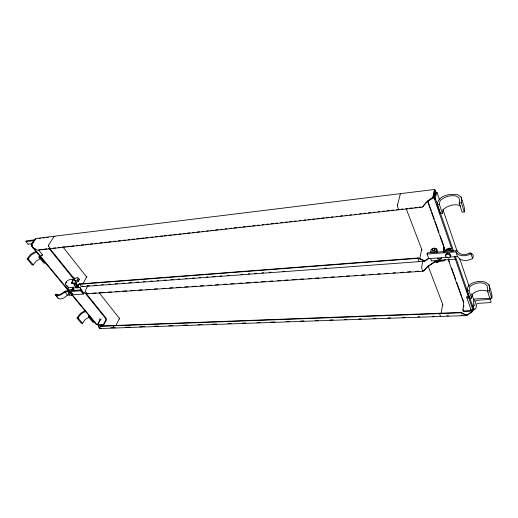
<?xml version="1.0" encoding="UTF-8"?>
<svg xmlns="http://www.w3.org/2000/svg" width="518" height="518" viewBox="0 0 518 518"><rect width="100%" height="100%" fill="white"/><g stroke="black" fill="none" stroke-linecap="round" stroke-linejoin="round"><path stroke-width="0.78" d="M444.172 247.727L443.421 252.13M442.819 305.141L442.838 304.48M419.748 258.773L421.678 249.229L406.164 208.599M421.853 250.252L421.879 249.566M472.507 311.609L466.744 315.54L99.514 328.554L98.362 325.803M397.364 205.665L400.323 193.881L400.796 193.952M397.41 204.934L397.52 206.417L398.841 209.796L398.931 209.44M75.239 287.082L75.622 287.93L80.154 287.671L81.838 291.071L82.517 291.55M471.568 298.122L469.023 290.727L469.638 286.953C473.569 283.32 479.662 281.695 484.79 283.657L487.043 285.58L487.703 288.552L487.393 290.734L489.801 298.232L491.802 298.135L492.1 295.953L491.349 292.379L488.966 284.874L485.897 282.31C479.305 280.096 466.977 282.032 467.068 290.825L469.625 298.213L471.568 298.122L472.163 294.353C476.061 290.74 482.122 289.154 487.205 291.142L488.325 292.107M490.229 298.251L489.97 299.242L489.413 299.462L475.919 300.356L474.747 305.542L473.07 306.086L474.177 298.99L490.229 298.251L491.129 302.059L490.416 302.557L476.961 303.425L475.796 308.605L475.084 309.104L474.125 309.142L473.07 306.086M491.802 298.135L489.406 290.63L489.711 288.442L488.966 284.874M119.626 319.075L119.548 318.078M463.293 309.35L463.118 311.169L463.875 311.493L472.286 311.169L473.348 310.418M463.655 307.142L463.901 305.672M82.75 284.149L86.603 276.903L62.73 246.736M74.061 278.729L73.983 277.687A1.243 0.647 29.2 0 0 72.947 277.007M442.411 213.319L439.316 204.312L440.125 200.537C444.515 196.723 450.861 194.619 456.623 196.205L458.993 197.947L459.602 200.842L459.181 203.03L462.127 212.186L464.29 211.959L464.691 209.771L464.005 206.268L461.098 197.112L457.867 194.787C450.537 193.311 437.904 195.39 437.198 204.552L440.313 213.546L442.411 213.319L443.201 209.544C447.539 205.75 453.865 203.691 459.563 205.322L460.742 206.209M441.083 313.487L442.657 304.202L428.049 265.928M439.426 313.26L440.391 316.252L440.753 316.142M450.602 256.488L450.835 255.27L449.65 253.567L446.989 253.231L445.519 254.591L445.286 255.795L446.471 257.491L449.125 257.841L450.602 256.488L449.423 254.778L449.65 253.567M464.29 211.959L461.363 202.791L461.778 200.595L461.098 197.112M445.286 255.795L446.756 254.435L446.989 253.231M443.298 251.787L443.978 247.39A1.709 1.14 8.8 0 1 443.997 246.795M437.069 252.26L437.38 250.725L436.713 248.893L434.181 247.973L431.177 249.346L430.691 251.644L431.144 252.862M436.687 252.421L436.24 251.198L436.713 248.893M447.94 257.213L428.813 258.663L427.085 254.092L427.344 252.901L456.054 250.615L457.109 250.874L459.336 253.438L462.516 254.513L466.336 254.332L469.891 253.011A4.358 2.817 -52.1 0 1 471.212 253.321M422.863 261.014L421.535 267.618L422.824 271.238M54.947 236.409L54.157 236.402L48.524 245.156L48.608 246.27L50.583 248.711L50.758 248.433L48.459 248.692M48.524 245.156L48.608 246.27M417.871 257.996L418.965 261.363L419.386 261.325L418.965 261.363M33.45 241.479L33.191 240.844L25.9 241.589L26.334 240.851L34.687 239.834M98.057 324.961L98.297 325.485L103.678 325.013L106.307 320.208L106.158 318.233L85.871 293.123M474.19 309.686L473.873 309.796L455.406 256.41M473.238 309.725L472.915 309.829L454.403 256.488M441.582 257.666L441.148 259.045L439.219 259.518L437.25 258.735M41.194 255.07L40.935 255.853L41.796 255.762L42.586 254.927L38.675 250.175M32.239 243.9L28.179 244.056M68.493 293.881L69.36 292.042L71.011 292.32L72.326 293.518L71.989 294.438L71.452 295.357L69.807 295.072L68.493 293.881L69.36 292.042M71.452 295.357L72.326 293.518M31.617 244.412L31.805 244.891M444.166 252.195L445.124 250.052L447.526 249.534L450.161 249.644L451.955 251.062M444.347 252.201L444.981 250.77L447.384 250.252L450.025 250.362L451.217 251.308M473.141 309.809L472.073 310.56L463.655 310.884L462.898 310.56L463.649 302.868L448.258 259.563M115.967 325.524L119.405 318.35L99.106 292.702M112.969 325.557L114.459 327.855L115.113 327.752M88.429 316.925L89.504 316.874L93.875 322.157L92.806 322.202L88.429 316.925L89.381 315.209M85.243 310.904C81.579 311.901 78.768 314.84 77.065 318.149L81.468 323.374L82.517 323.329L85.243 319.444L89.174 317.191M77.065 318.149L78.114 318.104C79.584 315.112 82.116 312.561 85.405 311.719M87.147 293.544L85.03 291.116L87.833 285.871M71.445 294.878L83.294 294.082L83.825 293.156L82.938 292.068M69.865 294.982L67.495 295.143L64.828 297.326A7.258 3.717 -38.2 0 1 57.925 298.051L55.219 294.852A7.284 3.704 -38.1 0 0 62.134 294.107L64.808 291.919L80.633 290.805L81.171 289.879L82.051 290.974M473.31 309.084L472.681 310.159L471.199 310.217L466.601 296.853L467.922 296.141M79.416 283.955L81.436 286.661L424.682 261.227L429.254 258.268M68.823 292.961L70.467 293.246L71.011 292.32M74.003 287.089L72.559 289.549L73.498 290.689M78.406 281.261L79.461 279.461L77.344 277.363L75.239 278.386L74.184 280.18L76.301 282.284L78.406 281.261L77.337 279.927L78.393 278.127M68.687 287.568L67.282 289.938L71.834 289.607L73.232 287.231L68.337 287.788L65.404 284.524L65.32 283.482L66.628 281.306L68.654 279.94M73.271 280.057L71.613 283.327L76.612 283.288M65.592 283.812L66.569 282.18M435.288 249.76L434.447 251.081L432.588 251.23L432.277 250.006M36.085 251.405C32.239 252.622 29.183 255.575 27.111 258.961L32.187 264.976L33.262 264.873L36.37 260.923L40.572 258.488M38.831 257.058L39.931 256.941L44.975 263.04L43.875 263.144L38.831 257.058L39.569 255.905M27.111 258.961L28.186 258.851L31.333 254.888L36.176 252.188M33.935 241.407L31.494 245.098L31.579 246.186L68.085 290.358M430.555 258.547L431.358 260.683L431.759 260.651M445.292 259.647L443.421 260.955L435.308 261.648L427.136 267.223L423.523 270.843M434.706 189.446L432.757 197.507L426.936 201.534L422.455 207.161L37.529 250.175L33.061 248.051L31.436 244.703L35.794 238.507L434.706 189.446L435.716 192.029M422.539 206.799L426.463 202.363L432.893 197.902L434.744 189.957L435.379 191.628L437.186 192.832L439.536 199.715M97.034 324.482L96.367 324.572L71.685 294.71M446.82 250.039L447.792 249.132L450.427 249.462L451.599 251.159M81.436 286.661L81.786 286.415L81.054 286.473M81.41 286.286L83.022 286.169M472.397 311.305L467.32 314.886L465.119 315.132M428.483 258.365L424.65 260.735L418.505 257.945L79.047 283.987L78.076 286.422M98.18 325.576L99.618 328.114M82.446 286.551L81.727 286.603M35.159 239.938C34.11 240.462 29.345 245.759 31.838 245.182M35.632 238.979L36.033 238.979M74.184 280.18L75.227 280.95L77.337 279.927M432.783 197.798L434 196.957L435.075 192.139L434.09 191.356M436.24 251.198L433.216 252.583L430.691 251.644M435.075 261.914L436.952 262.632L439.944 261.273M444.489 260.153L435.178 261.312L427.57 266.498L423.452 271.199L86.623 293.848L82.356 291.828L79.953 287.425L74.968 287.438M73.867 289.173L74.197 289.07L73.679 288.338M448.161 248.472L449.54 248.122L450.615 248.951M441.239 258.566L439.316 259.045L437.347 258.262M437.186 192.832L436.577 192.884L435.508 197.708L435.625 199.216L453.561 251.075M38.947 238.494L40.508 238.306M42.852 238.015L44.418 237.827M46.756 237.535L48.323 237.348M430.723 198.86L434.052 198.122L435.347 192.923L435.029 192.418M434.537 199.177L435.599 199.054M437.198 204.552L439.316 204.312M39.245 249.721L42.314 249.378M43.849 249.203L46.918 248.86M53.173 248.161L55.581 247.895M57.997 247.623L60.405 247.351M62.82 247.08L65.236 246.814M66.841 246.633L70.059 246.27M71.665 246.089L74.08 245.823M76.489 245.551L78.904 245.279M81.313 245.014L83.728 244.742M85.334 244.561L88.552 244.198M90.158 244.023L92.573 243.751M94.982 243.479L97.397 243.207M99.812 242.942L102.221 242.67M104.636 242.398L107.045 242.133M108.657 241.951L111.066 241.679M113.481 241.407L115.89 241.142M118.305 240.87L120.713 240.598M123.129 240.326L125.537 240.061M127.952 239.789L129.558 239.607M131.973 239.335L134.382 239.07M136.797 238.798L139.213 238.526M140.818 238.345L144.036 237.989M145.642 237.807L148.057 237.535M150.466 237.27L152.881 236.998M155.29 236.726L157.705 236.454M160.114 236.189L162.529 235.917M164.135 235.735L166.55 235.463M168.959 235.198L171.374 234.926M173.789 234.654L176.198 234.389M178.613 234.117L181.022 233.845M183.437 233.573L185.043 233.398M187.458 233.126L189.866 232.854M192.282 232.582L194.69 232.317M197.105 232.045L199.514 231.773M201.929 231.507L203.535 231.326M206.753 230.963L208.359 230.782M210.774 230.516L213.189 230.245M215.598 229.973L218.013 229.701M220.422 229.435L222.034 229.254M225.246 228.891L226.858 228.71M229.267 228.444L231.682 228.173M234.091 227.901L236.506 227.635M238.921 227.363L240.527 227.182M242.936 226.91L245.351 226.644M247.766 226.372L250.175 226.101M252.59 225.829L254.998 225.563M257.414 225.291L259.019 225.11M262.238 224.754L263.843 224.572M266.258 224.3L268.667 224.029M271.082 223.763L273.491 223.491M275.906 223.219L277.512 223.038M280.73 222.682L282.336 222.5M285.554 222.138L287.166 221.957M289.575 221.691L291.99 221.419M294.399 221.147L296.011 220.966M299.223 220.61L300.835 220.428M304.047 220.066L305.659 219.891M308.068 219.619L310.483 219.347M312.898 219.075L314.504 218.9M316.912 218.628L319.328 218.356M321.743 218.084L324.151 217.819M326.567 217.547L328.975 217.275M331.39 217.01L332.996 216.828M336.214 216.466L337.82 216.284M340.235 216.019L342.644 215.747M345.059 215.475L347.468 215.203M349.883 214.938L351.489 214.756M354.707 214.394L356.313 214.212M359.531 213.856L361.143 213.675M363.552 213.403L365.967 213.138M368.376 212.866L370.791 212.594M373.2 212.322L374.812 212.147M378.023 211.784L379.636 211.603M382.854 211.24L384.46 211.066M386.875 210.794L389.283 210.522M391.699 210.25L393.304 210.075M396.523 209.712L398.128 209.531M401.295 209.181L402.868 209M406.015 208.65L407.588 208.476M409.945 208.21L412.309 207.945M414.665 207.679L417.029 207.414M419.392 207.155L420.966 206.973M459.181 203.03L461.363 202.791M69.373 279.701L73.919 279.331M451.547 248.621L446.574 249.022L446.82 249.715M427.085 254.092L455.898 251.819L458.106 254.377A10.47 6.825 -16.5 0 0 471.043 253.762A4.364 2.817 -52 0 1 472.591 258.495A10.418 6.838 -16.3 0 1 459.706 259.058L457.498 256.494L455.898 251.819M68.415 287.244L66.641 285.399M449.533 257.096L457.498 256.494M87.05 285.865L89.472 285.683M94.302 285.327L96.724 285.146M101.56 284.783L103.173 284.667M108.812 284.246L110.425 284.123M115.261 283.767L117.683 283.586M122.52 283.223L124.132 283.106M128.969 282.744L131.384 282.563M136.221 282.206L138.643 282.025M143.48 281.662L145.092 281.546M150.732 281.125L152.344 281.009M157.181 280.646L158.793 280.523M164.433 280.108L166.045 279.985M170.882 279.623L173.303 279.448M178.14 279.085L179.752 278.962M185.392 278.548L187.004 278.425M192.651 278.004L194.263 277.888M199.1 277.525L200.712 277.402M206.352 276.988L207.964 276.865M212.801 276.502L215.223 276.327M220.059 275.964L221.665 275.841M227.311 275.427L228.924 275.304M241.012 274.404L242.625 274.281M248.271 273.867L249.883 273.744M254.72 273.381L256.332 273.264M261.972 272.844L263.584 272.727M269.231 272.306L270.843 272.183M282.932 271.283L284.544 271.167M324.851 268.162L326.463 268.046M431.578 260.923L455.393 259.162M81.171 289.879L65.391 291.006C62.84 292.372 60.748 295.098 57.517 294.846L56.261 294.179L55.219 294.852A3.056 0.531 55.8 0 1 57.925 298.051M86.778 293.57L88.766 293.434M92.8 293.162L96.031 292.948M100.065 292.676L104.099 292.405M108.132 292.133L111.364 291.912M115.397 291.64L119.431 291.369M122.662 291.148L126.696 290.876M130.73 290.604L134.771 290.333M138.805 290.061L142.029 289.84M146.07 289.568L150.103 289.297M154.137 289.025L157.368 288.804M162.212 288.481L165.436 288.261M169.47 287.989L172.701 287.768M176.735 287.496L180.769 287.225M184.809 286.953L188.034 286.739M192.074 286.467L196.108 286.195M200.142 285.917L203.373 285.703M208.21 285.373L211.441 285.159M215.475 284.887L218.706 284.667M223.549 284.337L226.774 284.123M230.814 283.851L234.039 283.631M238.882 283.307L242.113 283.087M246.147 282.815L250.181 282.543M254.215 282.271L257.446 282.051M261.48 281.779L265.514 281.507M269.554 281.235L272.779 281.015M277.622 280.691L280.853 280.471M284.887 280.199L288.118 279.979M292.152 279.707L296.186 279.435M300.22 279.163L303.451 278.949M308.294 278.619L311.519 278.399M315.553 278.127L318.784 277.913M323.627 277.583L326.858 277.37M330.892 277.098L334.116 276.877M338.96 276.547L342.191 276.334M346.225 276.062L349.456 275.841M354.299 275.518L357.524 275.298M361.558 275.026L364.789 274.805M369.632 274.482L372.856 274.262M377.7 273.938L380.121 273.769M384.965 273.446L388.196 273.226M393.039 272.902L395.461 272.74M400.297 272.41L403.528 272.19M407.562 271.918L410.793 271.704M415.637 271.374L418.861 271.16M467.068 290.825L469.023 290.727M487.393 290.734L489.406 290.63M466.893 297.889L468.395 297.818M96.439 324.592L96.976 324.572M100.22 326.308L460.839 312.814L466.744 315.54M99.482 328.198L101.094 328.14M110.748 327.797L114.769 327.654M125.278 327.279L130.135 327.104M139.834 326.761L144.684 326.586M154.383 326.236L158.424 326.094M168.933 325.718L172.98 325.576M183.489 325.2L187.529 325.051M198.038 324.676L202.078 324.533M212.587 324.158L216.628 324.015M227.946 323.608L231.183 323.491M242.502 323.09L245.733 322.973M257.051 322.565L260.282 322.455M270.791 322.079L274.838 321.931M286.156 321.529L289.387 321.413M300.705 321.005L303.936 320.895M315.255 320.487L318.492 320.37M329.804 319.969L333.042 319.852M344.36 319.444L346.782 319.36M358.909 318.926L361.337 318.842M373.459 318.408L375.887 318.317M388.014 317.884L390.436 317.799M402.564 317.366L404.985 317.281M417.922 316.815L419.541 316.757M432.472 316.297L434.09 316.239M446.898 315.779L448.484 315.727M461.162 315.274L462.742 315.216M77.065 286.24L75.725 286.091L74.437 285.178L74.178 284.188M446.756 254.435L449.423 254.778M466.705 315.074L460.897 312.451L100.369 326.029L99.514 328.554M424.682 261.227L418.427 258.301L78.878 284.265L78.25 286.901L76.411 283.042L71.413 283.081L73.821 277.959A1.25 0.647 29.2 0 0 72.235 277.208M435.392 191.673L434.757 191.356M434.9 192.236L436.026 192.974L435.521 193.013L434.453 197.837L434.563 199.339L452.551 251.159M33.243 247.772L35.159 248.679M469.891 253.011L471.043 253.762L472.591 258.495M78.412 278.697L79.461 279.461M70.467 293.246L71.782 294.444M72.85 289.186L74.152 290.378M32.822 247.533L31.656 244.975M42.211 254.5L42.586 254.927M57.161 295.247L56.261 294.179A3.056 0.524 55.8 0 1 57.407 295.156M28.186 258.851L33.262 264.873M78.114 318.104L82.517 323.329M64.808 291.919L67.495 295.143M25.9 241.589L28.108 244.256M34.188 248.608L68.117 289.691M72.229 294.677L96.905 324.553L97.565 324.456L99.54 320.804L99.741 318.81L101.127 319.464L99.663 320.862L97.611 324.786L103.309 324.559L105.866 319.91L105.776 318.654L85.03 293M67.282 289.938L68.195 291.038M71.834 289.607L72.747 290.715M80.633 290.805L83.294 294.082M76.599 284.453L77.454 285.515L76.852 286.609L75.505 286.46L74.223 285.547L73.957 284.557L74.922 284.233L76.386 284.822L77.24 285.878M49.87 248.549L74.21 278.684M49.106 248.575L73.899 279.234M75.227 280.95L76.301 282.284M436.512 261.435L436.952 262.632M427.829 200.945L431.345 210.858M431.889 212.38L434.324 219.244M435.139 221.529L438.927 232.2M440.281 236.014L443.796 245.921M448.4 258.877L449.482 261.927M451.644 268.026L455.704 279.461M456.785 282.511L461.933 296.995M462.47 298.517L463.824 302.331M427.46 201.062L444.748 249.689M442.935 209.654L457.31 251.709M459.66 258.592L469.075 286.117M471.684 293.764L474.3 301.411M86.765 276.631L86.933 277.149M470.907 309.175L471.199 310.217M31.928 245.377L32.129 246.121M421.678 249.229L421.73 249.916M86.603 276.903L86.642 277.428M435.029 249.054L434.188 250.375L432.323 250.524L432.018 249.3L433.689 248.394L435.029 249.054"/></g></svg>
